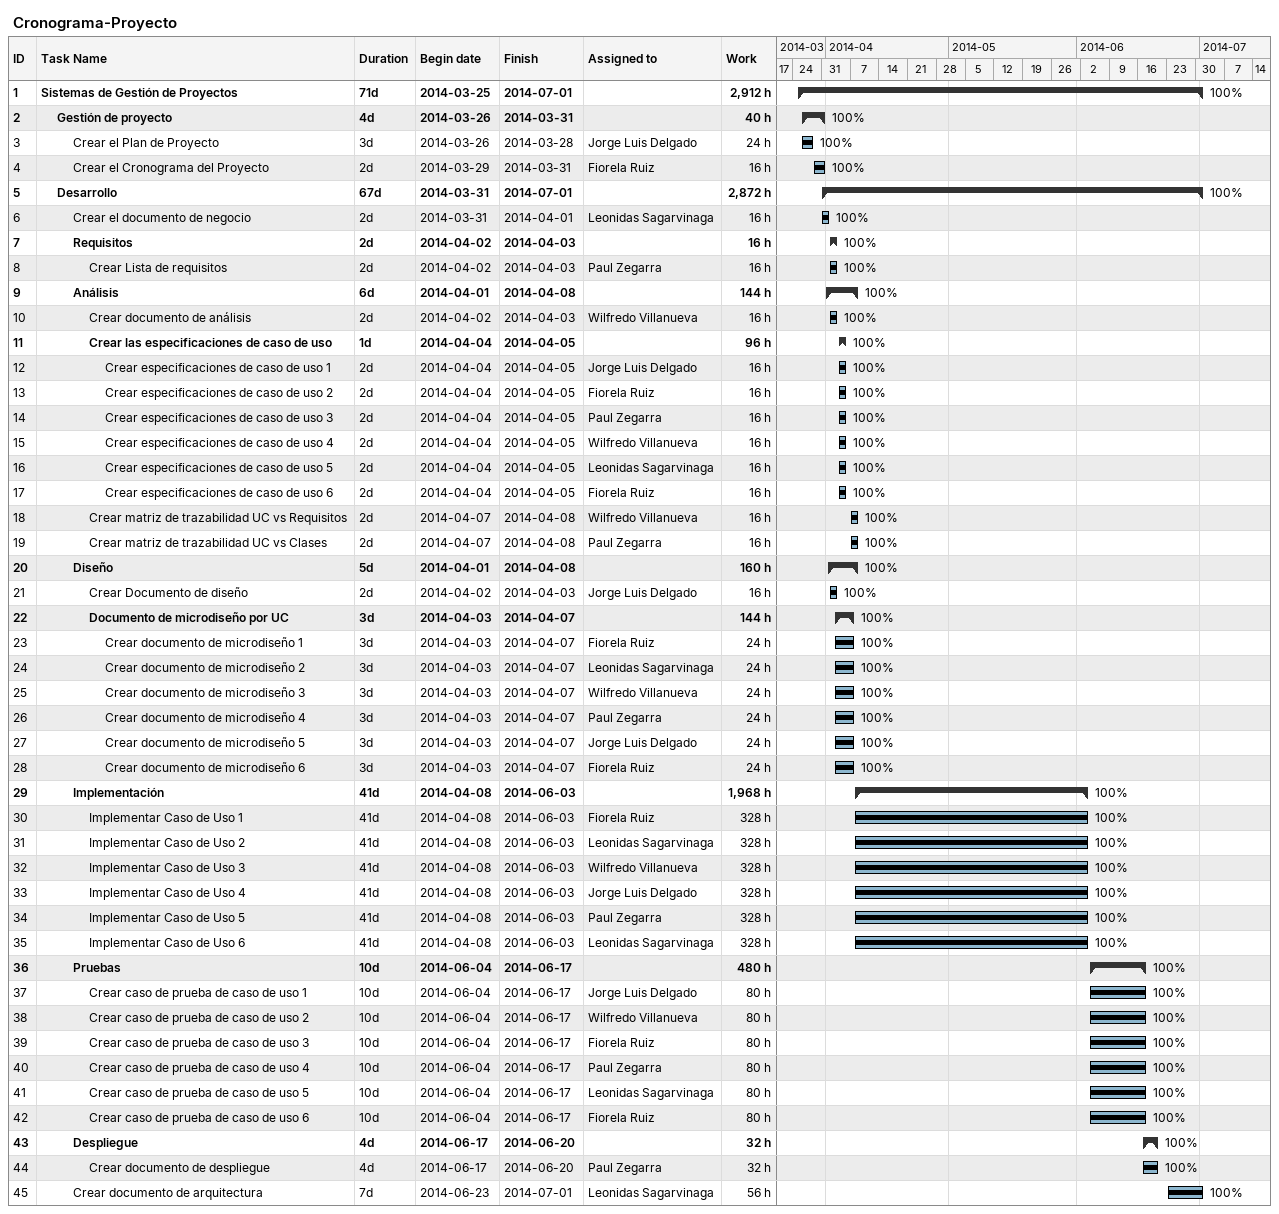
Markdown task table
Cronograma-Proyecto

| ID | Level | Task | Duration | Start | Finish | Resources | % complete | Work (h) |
|---|---|---|---|---|---|---|---|---|
| 1 | 1 | **Sistemas de Gestión de Proyectos** | 71d | 2014-03-25 | 2014-07-01 |  | 100 | 2912 |
| 2 | 2 | **Gestión de proyecto** | 4d | 2014-03-26 | 2014-03-31 |  | 100 | 40 |
| 3 | 3 | Crear el Plan de Proyecto | 3d | 2014-03-26 | 2014-03-28 | Jorge Luis Delgado | 100 | 24 |
| 4 | 3 | Crear el Cronograma del Proyecto | 2d | 2014-03-29 | 2014-03-31 | Fiorela Ruiz | 100 | 16 |
| 5 | 2 | **Desarrollo** | 67d | 2014-03-31 | 2014-07-01 |  | 100 | 2872 |
| 6 | 3 | Crear el documento de negocio | 2d | 2014-03-31 | 2014-04-01 | Leonidas Sagarvinaga | 100 | 16 |
| 7 | 3 | **Requisitos** | 2d | 2014-04-02 | 2014-04-03 |  | 100 | 16 |
| 8 | 4 | Crear Lista de requisitos | 2d | 2014-04-02 | 2014-04-03 | Paul Zegarra | 100 | 16 |
| 9 | 3 | **Análisis** | 6d | 2014-04-01 | 2014-04-08 |  | 100 | 144 |
| 10 | 4 | Crear documento de análisis | 2d | 2014-04-02 | 2014-04-03 | Wilfredo Villanueva | 100 | 16 |
| 11 | 4 | **Crear las especificaciones de caso de uso** | 1d | 2014-04-04 | 2014-04-05 |  | 100 | 96 |
| 12 | 5 | Crear especificaciones de caso de uso 1 | 2d | 2014-04-04 | 2014-04-05 | Jorge Luis Delgado | 100 | 16 |
| 13 | 5 | Crear especificaciones de caso de uso 2 | 2d | 2014-04-04 | 2014-04-05 | Fiorela Ruiz | 100 | 16 |
| 14 | 5 | Crear especificaciones de caso de uso 3 | 2d | 2014-04-04 | 2014-04-05 | Paul Zegarra | 100 | 16 |
| 15 | 5 | Crear especificaciones de caso de uso 4 | 2d | 2014-04-04 | 2014-04-05 | Wilfredo Villanueva | 100 | 16 |
| 16 | 5 | Crear especificaciones de caso de uso 5 | 2d | 2014-04-04 | 2014-04-05 | Leonidas Sagarvinaga | 100 | 16 |
| 17 | 5 | Crear especificaciones de caso de uso 6 | 2d | 2014-04-04 | 2014-04-05 | Fiorela Ruiz | 100 | 16 |
| 18 | 4 | Crear matriz de trazabilidad UC vs Requisitos | 2d | 2014-04-07 | 2014-04-08 | Wilfredo Villanueva | 100 | 16 |
| 19 | 4 | Crear matriz de trazabilidad UC vs Clases | 2d | 2014-04-07 | 2014-04-08 | Paul Zegarra | 100 | 16 |
| 20 | 3 | **Diseño** | 5d | 2014-04-01 | 2014-04-08 |  | 100 | 160 |
| 21 | 4 | Crear Documento de diseño | 2d | 2014-04-02 | 2014-04-03 | Jorge Luis Delgado | 100 | 16 |
| 22 | 4 | **Documento de microdiseño por UC** | 3d | 2014-04-03 | 2014-04-07 |  | 100 | 144 |
| 23 | 5 | Crear documento de microdiseño 1 | 3d | 2014-04-03 | 2014-04-07 | Fiorela Ruiz | 100 | 24 |
| 24 | 5 | Crear documento de microdiseño 2 | 3d | 2014-04-03 | 2014-04-07 | Leonidas Sagarvinaga | 100 | 24 |
| 25 | 5 | Crear documento de microdiseño 3 | 3d | 2014-04-03 | 2014-04-07 | Wilfredo Villanueva | 100 | 24 |
| 26 | 5 | Crear documento de microdiseño 4 | 3d | 2014-04-03 | 2014-04-07 | Paul Zegarra | 100 | 24 |
| 27 | 5 | Crear documento de microdiseño 5 | 3d | 2014-04-03 | 2014-04-07 | Jorge Luis Delgado | 100 | 24 |
| 28 | 5 | Crear documento de microdiseño 6 | 3d | 2014-04-03 | 2014-04-07 | Fiorela Ruiz | 100 | 24 |
| 29 | 3 | **Implementación** | 41d | 2014-04-08 | 2014-06-03 |  | 100 | 1968 |
| 30 | 4 | Implementar Caso de Uso 1 | 41d | 2014-04-08 | 2014-06-03 | Fiorela Ruiz | 100 | 328 |
| 31 | 4 | Implementar Caso de Uso 2 | 41d | 2014-04-08 | 2014-06-03 | Leonidas Sagarvinaga | 100 | 328 |
| 32 | 4 | Implementar Caso de Uso 3 | 41d | 2014-04-08 | 2014-06-03 | Wilfredo Villanueva | 100 | 328 |
| 33 | 4 | Implementar Caso de Uso 4 | 41d | 2014-04-08 | 2014-06-03 | Jorge Luis Delgado | 100 | 328 |
| 34 | 4 | Implementar Caso de Uso 5 | 41d | 2014-04-08 | 2014-06-03 | Paul Zegarra | 100 | 328 |
| 35 | 4 | Implementar Caso de Uso 6 | 41d | 2014-04-08 | 2014-06-03 | Leonidas Sagarvinaga | 100 | 328 |
| 36 | 3 | **Pruebas** | 10d | 2014-06-04 | 2014-06-17 |  | 100 | 480 |
| 37 | 4 | Crear caso de prueba de caso de uso 1 | 10d | 2014-06-04 | 2014-06-17 | Jorge Luis Delgado | 100 | 80 |
| 38 | 4 | Crear caso de prueba de caso de uso 2 | 10d | 2014-06-04 | 2014-06-17 | Wilfredo Villanueva | 100 | 80 |
| 39 | 4 | Crear caso de prueba de caso de uso 3 | 10d | 2014-06-04 | 2014-06-17 | Fiorela Ruiz | 100 | 80 |
| 40 | 4 | Crear caso de prueba de caso de uso 4 | 10d | 2014-06-04 | 2014-06-17 | Paul Zegarra | 100 | 80 |
| 41 | 4 | Crear caso de prueba de caso de uso 5 | 10d | 2014-06-04 | 2014-06-17 | Leonidas Sagarvinaga | 100 | 80 |
| 42 | 4 | Crear caso de prueba de caso de uso 6 | 10d | 2014-06-04 | 2014-06-17 | Fiorela Ruiz | 100 | 80 |
| 43 | 3 | **Despliegue** | 4d | 2014-06-17 | 2014-06-20 |  | 100 | 32 |
| 44 | 4 | Crear documento de despliegue | 4d | 2014-06-17 | 2014-06-20 | Paul Zegarra | 100 | 32 |
| 45 | 3 | Crear documento de arquitectura | 7d | 2014-06-23 | 2014-07-01 | Leonidas Sagarvinaga | 100 | 56 |
